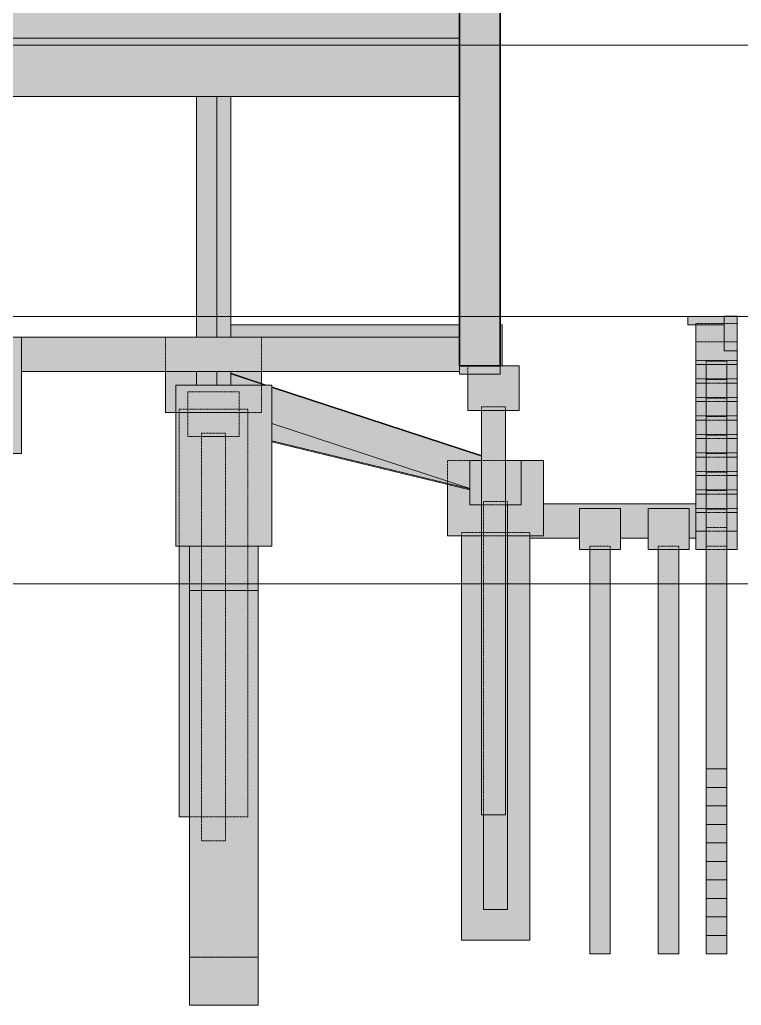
# Model space of a CAD drawing. Extents: x -2131 to 52870, y -3196 to 88043.
# Drawn here: x 37978 to 39030, y 78505 to 79943 of the extents above; entities that cross this region are included whole.
import ezdxf

# ---------------------------------------------------------------- set-up
doc = ezdxf.new("R2010")
doc.units = 0
doc.linetypes.add('Centro', pattern=[3.175, 0.635, -0.47625, 1.5875, -0.47625])
doc.linetypes.add('Traço', pattern=[0.635, 0.3175, -0.3175])
for name, color, linetype, lineweight in [('A-FLOR', 7, 'Continuous', 25), ('A-FLOR-LEVL', 7, 'Continuous', 9), ('S-BEAM', 7, 'Continuous', 25), ('S-COLS', 7, 'Continuous', 25), ('S-FNDN', 7, 'Continuous', 25), ('S-FNDN-HDLN', 7, 'Traço', 18)]:
    doc.layers.add(name, color=color, linetype=linetype, lineweight=lineweight)

# ---------------------------------------------------------------- blocks, each defined once
blk = doc.blocks.new('PED_BLRET-1EST_R01_2019 - 75x75x65-3763687-CT C 004 - CRT ESQ')
at = {"layer": 'S-FNDN-HDLN', "lineweight": 9}
for p, q in [((1714.1, 79378), (1749.1, 79378)), ((1714.1, 79373), (1714.1, 79378)), ((1749.1, 79373), (1714.1, 79373)), ((1749.1, 79378), (1749.1, 79373))]:
    blk.add_line(p, q, dxfattribs=at)
blk = doc.blocks.new('PED_BLRET-1EST_R01_2019_muro_ - 60x60x60-3843966-CT C 004 - CRT ESQ')
at = {"layer": 'S-FNDN-HDLN', "lineweight": 9}
for p, q in [((-2471.6, 79455), (-2441.6, 79455)), ((-2471.6, 79450), (-2471.6, 79455)), ((-2441.6, 79455), (-2441.6, 79450)), ((-2441.6, 79450), (-2471.6, 79450))]:
    blk.add_line(p, q, dxfattribs=at)
blk = doc.blocks.new('PED_BLRET-1EST_R01_2019 - 75x75x65-V8-CT C 004 - CRT ESQ')
at = {"layer": 'S-FNDN-HDLN', "lineweight": 9}
for p, q in [((1305.6, 79340), (1340.6, 79340)), ((1305.6, 79335), (1305.6, 79340)), ((1340.6, 79340), (1340.6, 79335)), ((1340.6, 79335), (1305.6, 79335))]:
    blk.add_line(p, q, dxfattribs=at)
blk = doc.blocks.new('PED_BLRET-1EST_EXCENTRICA_R01_2019 - 140x120x110-3841338-CT C 004 - CRT ESQ')
at = {"layer": 'S-FNDN-HDLN', "lineweight": 9}
for p, q in [((1273.172184, 79375.004), (1373.172184, 79375.004)), ((1273.172184, 79370.004), (1273.172184, 79375.004)), ((1373.172184, 79370.004), (1273.172184, 79370.004)), ((1373.172184, 79375.004), (1373.172184, 79370.004))]:
    blk.add_line(p, q, dxfattribs=at)
blk = doc.blocks.new('PED_BLRET-1EST_R01_2019_muro_ - 60x60x60-V20-CT C 004 - CRT ESQ')
at = {"layer": 'S-FNDN-HDLN', "lineweight": 9}
for p, q in [((2042.1, 79418), (2072.1, 79418)), ((2072.1, 79413), (2042.1, 79413))]:
    blk.add_line(p, q, dxfattribs=at)
blk = doc.blocks.new('PED_BLRET-1EST_R01_2019_muro_ - 60x60x60-V21-CT C 004 - CRT ESQ')
at = {"layer": 'S-FNDN-HDLN', "lineweight": 9}
for p, q in [((2042.1, 79337), (2072.1, 79337)), ((2072.1, 79332), (2042.1, 79332))]:
    blk.add_line(p, q, dxfattribs=at)
blk = doc.blocks.new('PED_BLRET-1EST_EXCENTRICA_R01_2019 - 120x140x110-3841340-CT C 004 - CRT ESQ')
at = {"layer": 'S-FNDN-HDLN', "lineweight": 9}
for p, q in [((1684.7, 79195), (1714.1, 79195)), ((1684.7, 79190), (1684.7, 79195)), ((1714.1, 79190), (1684.7, 79190)), ((1714.1, 79195), (1752.1, 79195)), ((1752.1, 79190), (1714.1, 79190)), ((1752.1, 79195), (1784.7, 79195)), ((1784.7, 79190), (1752.1, 79190)), ((1784.7, 79195), (1784.7, 79190))]:
    blk.add_line(p, q, dxfattribs=at)
blk = doc.blocks.new('PED_BLRET-1EST_R01_2019 - 75x75x65-V7-CT C 004 - CRT ESQ')
at = {"layer": 'S-FNDN-HDLN', "lineweight": 9}
for p, q in [((1717.1, 79240), (1749.1, 79240)), ((1717.1, 79235), (1717.1, 79240)), ((1749.1, 79240), (1752.1, 79240)), ((1752.1, 79240), (1752.1, 79235)), ((1749.1, 79235), (1717.1, 79235)), ((1752.1, 79235), (1749.1, 79235))]:
    blk.add_line(p, q, dxfattribs=at)

msp = doc.modelspace()

# ---------------------------------------------------------------- hatches: boundary and pattern name
at = {"layer": 'A-FLOR', "true_color": 0xc0c0c0}
for points in [[(39005.335, 79498.004), (39005.335, 79510.004), (38952.602, 79510.004), (38952.602, 79498.004), (39003.969, 79498.004)], [(38659.41, 79426.004), (38678.41, 79426.004), (38678.41, 79438.004), (38619.41, 79437.727), (38619.41, 79426.004), (38638.742, 79426.004)]]:
    msp.add_hatch(color=9, dxfattribs=at).paths.add_polyline_path(points, flags=0)
at = {"layer": 'S-BEAM', "true_color": 0xc0c0c0}
for points in [[(38225.171, 79916), (38619.41, 79916), (38619.41, 79976), (37926.916, 79976), (37926.927, 79916), (38173.474, 79916)], [(38225.171, 79831), (38619.41, 79831), (38619.41, 79916), (37926.927, 79916), (37926.927, 79831), (38173.474, 79831)], [(39024.335, 79510.004), (39024.335, 79510.545), (39005.335, 79510.545), (39005.335, 79510.004)], [(39005.335, 79460.004), (39024.335, 79460.004), (39024.335, 79510.004), (39005.335, 79510.004), (39005.335, 79498.004)], [(38285.417, 79480.004), (38619.41, 79480.004), (38619.41, 79498.004), (38285.417, 79498.004)], [(37980.266, 79430.004), (38619.41, 79430.004), (38619.41, 79480.004), (37980.266, 79480.004)], [(38337.791, 79410.004), (38285.417, 79427.178), (38285.417, 79426.271), (38335.025, 79410.004)], [(38314.068, 79410.004), (38335.025, 79410.004), (38285.417, 79426.271), (38285.417, 79410.004)], [(38651.41, 79306.256), (38651.41, 79307.163), (38345.417, 79407.503), (38345.417, 79406.596), (38638.742, 79310.41)], [(38634.417, 79259.263), (38634.417, 79300.004), (38651.41, 79300.004), (38651.41, 79306.256), (38345.417, 79406.596), (38345.417, 79354.031), (38609.654, 79267.383)], [(38634.417, 79258.494), (38634.417, 79259.263), (38345.417, 79354.031), (38345.417, 79328.725), (38631.255, 79259.263)], [(38634.417, 79257.094), (38634.417, 79258.494), (38345.417, 79328.725), (38345.417, 79327.324), (38625.491, 79259.263)], [(38894.351, 79186.494), (38894.351, 79230.004), (38954.351, 79230.004), (38954.351, 79186.494), (38964.335, 79186.494), (38964.335, 79236.494), (38741.98, 79236.494), (38741.98, 79190.004), (38721.98, 79190.004), (38721.98, 79186.494), (38794.333, 79186.494), (38794.333, 79230.004), (38854.333, 79230.004), (38854.333, 79186.494)]]:
    msp.add_hatch(color=9, dxfattribs=at).paths.add_polyline_path(points, flags=0)
at = {"layer": 'S-COLS', "true_color": 0xc0c0c0}
for points in [[(38678.41, 79438.004), (38678.41, 79983), (38619.41, 79983), (38619.41, 79438.004), (38638.742, 79438.004)], [(38285.417, 79510.004), (38285.5, 79510.135), (38285.417, 79532.123)], [(38678.41, 79438.004), (38681.358, 79438.004), (38681.358, 79498.004), (38678.41, 79498.004), (38678.41, 79443.876)]]:
    msp.add_hatch(color=9, dxfattribs=at).paths.add_polyline_path(points, flags=0)
h = msp.add_hatch(color=9, dxfattribs=at)
h.paths.add_polyline_path([(38235.414, 79410.004), (38265.417, 79410.004), (38265.417, 79430.004), (38235.414, 79430.004)], flags=0)
h.paths.add_polyline_path([(38265.417, 79480.004), (38265.417, 79831), (38235.414, 79831), (38235.5, 79480.004), (38262.11, 79480.004)], flags=0)
h = msp.add_hatch(color=9, dxfattribs=at)
h.paths.add_polyline_path([(38285.417, 79410.004), (38285.417, 79430.004), (38265.417, 79430.004), (38265.417, 79410.004), (38276.867, 79410.004)], flags=0)
h.paths.add_polyline_path([(38266.417, 79480.004), (38285.417, 79480.004), (38285.417, 79831), (38265.417, 79831), (38265.417, 79480.004), (38266.416, 79480.004)], flags=0)
at = {"layer": 'S-COLS', "true_color": 0xff8040}
for points in [[(38285.417, 79498.004), (38285.504, 79498.004), (38285.417, 79510.004)], [(38235.379, 79480.004), (38235.414, 79480.004), (38235.379, 79482.004)]]:
    msp.add_hatch(color=11, dxfattribs=at).paths.add_polyline_path(points, flags=0)
at = {"layer": 'S-FNDN', "true_color": 0xc0c0c0}
for points in [[(39024.335, 79440.004), (39024.335, 79460.004), (39005.335, 79460.004), (39005.335, 79498.004), (38964.335, 79498.004), (38964.335, 79440.004), (39015.498, 79440.004)], [(37850.266, 79310.004), (37980.266, 79310.004), (37980.266, 79480.004), (37850.266, 79480.004), (37850.266, 79355.63)], [(38690.438, 79373.004), (38706.41, 79373.004), (38706.41, 79438.004), (38678.41, 79438.004), (38678.41, 79426.004), (38631.41, 79426.004), (38631.41, 79373.004), (38664.59, 79373.004)], [(38979.335, 78850.004), (39009.335, 78850.004), (39009.335, 79440.004), (38979.335, 79440.004), (38979.335, 78870.273)], [(38225.171, 79175.004), (38345.417, 79175.004), (38345.417, 79410.004), (38205.417, 79410.004), (38205.417, 79175.004)], [(38651.41, 78783.004), (38686.41, 78783.004), (38686.41, 79373.004), (38651.41, 79373.004), (38651.41, 78826.149)], [(38654.417, 78645.004), (38689.417, 78645.004), (38689.417, 79235.004), (38686.41, 79235.004), (38686.41, 78783.004), (38654.417, 78783.004), (38654.417, 78649.656)], [(38854.333, 79170.004), (38854.333, 79230.004), (38794.333, 79230.004), (38794.333, 79170.004)], [(38897.224, 79170.004), (38954.351, 79170.004), (38954.351, 79230.004), (38894.351, 79230.004), (38894.351, 79170.004)], [(38621.98, 78600.004), (38721.98, 78600.004), (38721.98, 79190.004), (38689.417, 79190.004), (38689.417, 78645.004), (38654.417, 78645.004), (38654.417, 78783.004), (38651.41, 78783.004), (38651.41, 79190.004), (38621.98, 79190.004), (38621.98, 78649.656)], [(38210.441, 78780.004), (38225.417, 78780.004), (38225.086, 79175.004), (38210.441, 79175.004), (38210.441, 78826.149)], [(38251.019, 79110.004), (38275.417, 79110.004), (38275.417, 79175.004), (38225.417, 79175.004), (38225.417, 79110.004), (38246.028, 79110.004)], [(38316.438, 79110.004), (38325.417, 79110.004), (38325.417, 79175.004), (38275.417, 79175.004), (38275.417, 79110.004), (38316.376, 79110.004)], [(38809.333, 78580.004), (38839.333, 78580.004), (38839.333, 79170.004), (38809.333, 79170.004), (38809.333, 78649.656)], [(38909.351, 78580.004), (38939.351, 78580.004), (38939.351, 79170.004), (38909.351, 79170.004), (38909.351, 78649.656)], [(38225.417, 78505.004), (38275.417, 78505.004), (38275.417, 79110.004), (38225.417, 79110.004), (38225.417, 78517.286)], [(38275.417, 78505.004), (38325.417, 78505.004), (38325.417, 79110.004), (38275.417, 79110.004), (38275.417, 78517.286)], [(38979.335, 78823.005), (39009.335, 78823.005), (39009.312, 78850.004), (38979.335, 78850.004), (38979.335, 78826.149)], [(39001.835, 78796.006), (39009.335, 78796.006), (39009.312, 78823.005), (38979.335, 78823.005), (38979.335, 78796.006), (39000.616, 78796.006)], [(38979.335, 78769.007), (39009.335, 78769.007), (39009.312, 78796.006), (38979.335, 78796.006), (38979.335, 78782.026)], [(39001.835, 78742.008), (39009.335, 78742.008), (39009.312, 78769.007), (38979.335, 78769.007), (38979.335, 78742.008), (39000.616, 78742.008)], [(38979.335, 78715.004), (39009.335, 78715.004), (39009.312, 78742.008), (38979.335, 78742.008), (38979.335, 78737.902)], [(38979.335, 78688.01), (39009.335, 78688.01), (39009.312, 78715.004), (38979.335, 78715.004), (38979.335, 78693.779)], [(39001.835, 78660.994), (39009.335, 78660.994), (39009.312, 78688.01), (38979.335, 78688.01), (38979.335, 78660.994), (39000.616, 78660.994)], [(38979.335, 78634.012), (39009.335, 78634.012), (39009.312, 78660.994), (38979.335, 78660.994), (38979.335, 78649.656)], [(39001.835, 78607.001), (39009.335, 78607.001), (39009.312, 78634.012), (38979.335, 78634.012), (38979.335, 78607.001), (39000.616, 78607.001)], [(39001.835, 78580.004), (39009.335, 78580.004), (39009.312, 78607.001), (38979.335, 78607.001), (38979.335, 78580.004), (39000.616, 78580.004)]]:
    msp.add_hatch(color=9, dxfattribs=at).paths.add_polyline_path(points, flags=0)
h = msp.add_hatch(color=9, dxfattribs=at)
h.paths.add_polyline_path([(38205.417, 79370.004), (38205.417, 79410.004), (38235.414, 79410.004), (38235.414, 79430.004), (38190.441, 79430.004), (38190.441, 79370.004)], flags=0)
h.paths.add_polyline_path([(38330.441, 79412.414), (38330.441, 79430.004), (38285.417, 79430.004), (38285.417, 79427.178), (38310.39, 79418.989)], flags=0)
h = msp.add_hatch(color=9, dxfattribs=at)
h.paths.add_polyline_path([(39024.335, 79413.005), (39024.335, 79440.004), (39009.335, 79440.004), (39009.335, 79413.005), (39015.391, 79413.005)], flags=0)
h.paths.add_polyline_path([(38974.768, 79413.005), (38979.335, 79413.005), (38979.335, 79440.004), (38964.335, 79440.004), (38964.335, 79413.005)], flags=0)
h = msp.add_hatch(color=9, dxfattribs=at)
h.paths.add_polyline_path([(39024.335, 79386.006), (39024.335, 79413.005), (39009.335, 79413.005), (39009.335, 79386.006), (39015.285, 79386.006)], flags=0)
h.paths.add_polyline_path([(38974.768, 79386.006), (38979.335, 79386.006), (38979.335, 79413.005), (38964.335, 79413.005), (38964.335, 79386.006)], flags=0)
h = msp.add_hatch(color=9, dxfattribs=at)
h.paths.add_polyline_path([(39024.335, 79359.007), (39024.335, 79386.006), (39009.335, 79386.006), (39009.335, 79359.007), (39015.18, 79359.007)], flags=0)
h.paths.add_polyline_path([(38974.768, 79359.007), (38979.335, 79359.007), (38979.335, 79386.006), (38964.335, 79386.006), (38964.335, 79359.007)], flags=0)
h = msp.add_hatch(color=9, dxfattribs=at)
h.paths.add_polyline_path([(38974.768, 79332.008), (38979.335, 79332.008), (38979.335, 79359.007), (38964.335, 79359.007), (38964.335, 79332.008)], flags=0)
h.paths.add_polyline_path([(39024.335, 79332.008), (39024.335, 79359.007), (39009.335, 79359.007), (39009.335, 79332.008), (39015.076, 79332.008)], flags=0)
h = msp.add_hatch(color=9, dxfattribs=at)
h.paths.add_polyline_path([(38964.335, 79305.004), (38979.335, 79305.004), (38979.335, 79332.008), (38964.335, 79332.008), (38964.335, 79311.506)], flags=0)
h.paths.add_polyline_path([(39024.335, 79305.004), (39024.335, 79332.008), (39009.335, 79332.008), (39009.335, 79305.004), (39014.96, 79305.004)], flags=0)
h = msp.add_hatch(color=9, dxfattribs=at)
h.paths.add_polyline_path([(38690.438, 79190.004), (38741.98, 79190.004), (38741.98, 79300.004), (38709.417, 79300.004), (38709.417, 79235.004), (38689.417, 79235.004), (38689.417, 79190.004)], flags=0)
h.paths.add_polyline_path([(38634.417, 79190.004), (38651.41, 79190.004), (38651.41, 79235.004), (38634.417, 79235.004), (38634.417, 79257.094), (38601.98, 79264.976), (38601.98, 79190.004)], flags=0)
h = msp.add_hatch(color=9, dxfattribs=at)
h.paths.add_polyline_path([(38634.417, 79235.004), (38651.41, 79235.004), (38651.41, 79300.004), (38634.417, 79300.004), (38634.417, 79252.125)], flags=0)
h.paths.add_polyline_path([(38709.417, 79235.004), (38709.417, 79300.004), (38686.41, 79300.004), (38686.41, 79235.004), (38690.438, 79235.004)], flags=0)
h = msp.add_hatch(color=9, dxfattribs=at)
h.paths.add_polyline_path([(39024.335, 79278.01), (39024.335, 79305.004), (39009.335, 79305.004), (39009.335, 79278.01), (39014.898, 79278.01)], flags=0)
h.paths.add_polyline_path([(38974.768, 79278.01), (38979.335, 79278.01), (38979.335, 79305.004), (38964.335, 79305.004), (38964.335, 79278.01)], flags=0)
h = msp.add_hatch(color=9, dxfattribs=at)
h.paths.add_polyline_path([(39024.335, 79250.994), (39024.335, 79278.01), (39009.335, 79278.01), (39009.335, 79250.994), (39014.835, 79250.994)], flags=0)
h.paths.add_polyline_path([(38974.768, 79250.994), (38979.335, 79250.994), (38979.335, 79278.01), (38964.335, 79278.01), (38964.335, 79250.994)], flags=0)
h = msp.add_hatch(color=9, dxfattribs=at)
h.paths.add_polyline_path([(39024.335, 79224.012), (39024.335, 79250.994), (39009.335, 79250.994), (39009.335, 79224.012), (39014.835, 79224.012)], flags=0)
h.paths.add_polyline_path([(38964.335, 79224.012), (38979.335, 79224.012), (38979.335, 79250.994), (38964.335, 79250.994), (38964.335, 79231.075)], flags=0)
h = msp.add_hatch(color=9, dxfattribs=at)
h.paths.add_polyline_path([(39014.551, 79197.001), (39024.335, 79197.001), (39024.335, 79224.012), (39009.335, 79224.012), (39009.335, 79197.001)], flags=0)
h.paths.add_polyline_path([(38964.335, 79197.001), (38979.335, 79197.001), (38979.335, 79224.012), (38964.335, 79224.012), (38964.335, 79222.822)], flags=0)
h = msp.add_hatch(color=9, dxfattribs=at)
h.paths.add_polyline_path([(39009.335, 79170.004), (39024.335, 79170.004), (39024.335, 79197.001), (39009.335, 79197.001), (39009.335, 79179.136)], flags=0)
h.paths.add_polyline_path([(38974.768, 79170.004), (38979.335, 79170.004), (38979.335, 79197.001), (38964.335, 79197.001), (38964.335, 79170.004)], flags=0)

# ---------------------------------------------------------------- linework, layer by layer
at = {"layer": 'A-FLOR', "lineweight": 9}
for p, q in [((38952.602, 79510.004), (39005.335, 79510.004)), ((38952.602, 79510.004), (38952.602, 79498.004)), ((39005.335, 79510.004), (39005.335, 79498.004)), ((39005.335, 79498.004), (38952.602, 79498.004)), ((38619.41, 79438.004), (38678.41, 79438.004)), ((38619.41, 79438.004), (38619.41, 79426.004)), ((38678.41, 79438.004), (38678.41, 79426.004)), ((38678.41, 79426.004), (38619.41, 79426.004))]:
    msp.add_line(p, q, dxfattribs=at)
at = {"layer": 'A-FLOR-LEVL', "linetype": 'Centro'}
for p, q in [((34691.966, 79906), (39504.639, 79906)), ((34691.966, 79510.004), (39504.639, 79510.004)), ((34691.966, 79120.001), (39504.639, 79120.001))]:
    msp.add_line(p, q, dxfattribs=at)
at = {"layer": 'S-BEAM', "lineweight": 9}
for p, q in [((38619.41, 79916), (38619.41, 79976)), ((37926.916, 79916), (38619.41, 79916)), ((37926.927, 79831), (38619.41, 79831)), ((39005.335, 79510.545), (39024.335, 79510.545)), ((39005.335, 79510.004), (39005.335, 79510.545)), ((39024.335, 79510.004), (39005.335, 79510.004)), ((39024.335, 79510.545), (39024.335, 79510.004)), ((39024.335, 79460.004), (39024.335, 79510.004)), ((38285.417, 79498.004), (38619.41, 79498.004)), ((38681.358, 79498.004), (38681.417, 79498.004)), ((38681.417, 79498.004), (38681.417, 79448.004)), ((39005.335, 79498.004), (39005.335, 79460.004)), ((37980.266, 79480.004), (38619.41, 79480.004)), ((39005.335, 79460.004), (39024.335, 79460.004)), ((38681.417, 79448.004), (38681.358, 79448.004)), ((37980.266, 79430.004), (38619.41, 79430.004)), ((38337.791, 79410.004), (38285.417, 79427.178)), ((38285.417, 79426.271), (38335.025, 79410.004)), ((38651.477, 79307.141), (38345.417, 79407.503)), ((38345.417, 79406.596), (38651.478, 79306.234)), ((38345.417, 79354.031), (38634.417, 79259.263)), ((38345.417, 79328.725), (38634.417, 79258.494)), ((38345.417, 79327.324), (38634.417, 79257.094)), ((38741.98, 79236.494), (38964.335, 79236.494)), ((38721.977, 79186.494), (38794.333, 79186.494)), ((38854.333, 79186.494), (38894.351, 79186.494)), ((38954.351, 79186.494), (38964.335, 79186.494))]:
    msp.add_line(p, q, dxfattribs=at)
at = {"layer": 'S-COLS', "color": 66, "lineweight": 35, "true_color": 0x578d05}
for p, q in [((38619.41, 79983), (38619.41, 79438.004)), ((38678.41, 79983), (38678.41, 79438.004)), ((38678.41, 79438.004), (38619.41, 79438.004))]:
    msp.add_line(p, q, dxfattribs=at)
at = {"layer": 'S-COLS', "lineweight": 9}
for p, q in [((38235.414, 79831), (38235.414, 79480.004)), ((38265.417, 79831), (38265.417, 79480.004)), ((38285.417, 79831), (38285.417, 79480.004)), ((38285.5, 79831), (38285.5, 79510.004)), ((38285.564, 79498.004), (38285.564, 79831)), ((38235.379, 79510.004), (38235.379, 79480.004)), ((38235.414, 79510.004), (38235.414, 79480.004)), ((38265.417, 79510.004), (38235.414, 79510.004)), ((38285.504, 79510.004), (38285.504, 79498.004)), ((38681.358, 79498.004), (38678.41, 79498.004)), ((38681.358, 79498.004), (38681.358, 79438.004)), ((38681.417, 79448.004), (38681.417, 79438.004)), ((38235.414, 79430.004), (38235.414, 79410.004)), ((38265.417, 79430.004), (38265.417, 79410.004)), ((38285.417, 79430.004), (38285.417, 79410.004))]:
    msp.add_line(p, q, dxfattribs=at)
at = {"layer": 'S-FNDN', "lineweight": 9}
for p, q in [((38964.335, 79440.004), (38964.335, 79498.004)), ((37850.266, 79480.004), (37980.266, 79480.004)), ((37980.266, 79310.004), (37980.266, 79480.004)), ((39024.335, 79440.004), (39024.335, 79460.004)), ((38190.441, 79370.004), (38190.441, 79430.004)), ((38330.441, 79412.414), (38330.441, 79430.004)), ((38678.41, 79438.004), (38706.41, 79438.004)), ((38706.41, 79373.004), (38706.41, 79438.004)), ((39024.335, 79440.004), (38964.335, 79440.004)), ((38964.335, 79413.005), (38964.335, 79440.004)), ((38979.335, 79440.004), (38979.335, 78850.004)), ((39009.335, 78850.004), (39009.335, 79440.004)), ((39024.335, 79413.005), (39024.335, 79440.004)), ((38631.41, 79373.004), (38631.41, 79426.004)), ((38979.359, 79413.005), (38964.335, 79413.005)), ((38964.335, 79386.006), (38964.335, 79413.005)), ((39024.335, 79413.005), (39009.335, 79413.005)), ((39024.335, 79386.006), (39024.335, 79413.005)), ((38205.417, 79410.004), (38345.417, 79410.004)), ((38205.417, 79175.004), (38205.417, 79410.004)), ((38345.417, 79175.004), (38345.417, 79410.004)), ((38979.359, 79386.006), (38964.335, 79386.006)), ((38964.335, 79359.007), (38964.335, 79386.006)), ((39024.335, 79386.006), (39009.335, 79386.006)), ((39024.335, 79359.007), (39024.335, 79386.006)), ((38205.417, 79370.004), (38190.441, 79370.004)), ((38706.41, 79373.004), (38631.41, 79373.004)), ((38651.41, 79372.999), (38651.41, 78783.004)), ((38686.41, 78783.004), (38686.41, 79372.999)), ((38979.359, 79359.007), (38964.335, 79359.007)), ((38964.335, 79332.008), (38964.335, 79359.007)), ((39024.335, 79359.007), (39009.335, 79359.007)), ((39024.335, 79332.008), (39024.335, 79359.007)), ((38979.335, 79332.008), (38964.335, 79332.008)), ((38964.335, 79305.004), (38964.335, 79332.008)), ((39024.335, 79332.008), (39009.335, 79332.008)), ((39024.335, 79305.004), (39024.335, 79332.008)), ((37980.266, 79310.004), (37850.266, 79310.004)), ((38634.417, 79300.004), (38651.484, 79300.004)), ((38634.417, 79235.004), (38634.417, 79300.004)), ((38686.41, 79300.004), (38709.417, 79300.004)), ((38709.417, 79300.004), (38741.98, 79300.004)), ((38709.417, 79235.004), (38709.417, 79300.004)), ((38741.98, 79190.004), (38741.98, 79300.004)), ((38979.335, 79305.004), (38964.335, 79305.004)), ((38964.335, 79278.01), (38964.335, 79305.004)), ((39024.335, 79305.004), (39009.335, 79305.004)), ((39024.335, 79278.01), (39024.335, 79305.004)), ((38979.335, 79278.01), (38964.335, 79278.01)), ((38964.335, 79250.994), (38964.335, 79278.01)), ((39024.335, 79278.01), (39009.335, 79278.01)), ((39024.335, 79250.994), (39024.335, 79278.01)), ((38601.98, 79190.004), (38601.98, 79264.976)), ((38979.335, 79250.994), (38964.335, 79250.994)), ((38964.335, 79224.012), (38964.335, 79250.994)), ((39024.335, 79250.994), (39009.335, 79250.994)), ((39024.335, 79224.012), (39024.335, 79250.994)), ((38651.41, 79235.004), (38634.417, 79235.004)), ((38709.417, 79235.004), (38686.41, 79235.004)), ((38689.417, 78645.004), (38689.417, 79234.999)), ((38794.333, 79230.004), (38854.333, 79230.004)), ((38794.333, 79170.004), (38794.333, 79230.004)), ((38854.333, 79170.004), (38854.333, 79230.004)), ((38894.351, 79230.004), (38954.351, 79230.004)), ((38894.351, 79170.004), (38894.351, 79230.004)), ((38954.351, 79170.004), (38954.351, 79230.004)), ((38979.335, 79224.012), (38964.335, 79224.012)), ((38964.335, 79197.001), (38964.335, 79224.012)), ((39024.335, 79224.012), (39009.335, 79224.012)), ((39024.335, 79197.001), (39024.335, 79224.012)), ((38979.335, 79197.001), (38964.335, 79197.001)), ((38964.335, 79170.004), (38964.335, 79197.001)), ((39024.335, 79197.001), (39009.335, 79197.001)), ((39024.335, 79170.004), (39024.335, 79197.001)), ((38651.41, 79190.004), (38601.98, 79190.004)), ((38621.98, 79189.999), (38621.98, 78600.004)), ((38741.98, 79190.004), (38689.417, 79190.004)), ((38721.98, 78600.004), (38721.98, 79189.999)), ((38345.417, 79175.004), (38205.417, 79175.004)), ((38210.441, 79175.004), (38210.441, 78780.004)), ((38225.417, 79175.004), (38225.417, 79110.004)), ((38325.417, 79110.004), (38325.417, 79175.004)), ((38854.333, 79170.004), (38794.333, 79170.004)), ((38809.333, 79170.004), (38809.333, 78580.004)), ((38839.333, 78580.004), (38839.333, 79170.004)), ((38954.351, 79170.004), (38894.351, 79170.004)), ((38909.351, 79170.004), (38909.351, 78580.004)), ((38939.351, 78580.004), (38939.351, 79170.004)), ((38979.335, 79170.004), (38964.335, 79170.004)), ((39024.335, 79170.004), (39009.335, 79170.004)), ((38225.417, 79110.004), (38225.417, 78505.004)), ((38225.417, 79110.004), (38275.417, 79110.004)), ((38275.417, 79110.004), (38325.417, 79110.004)), ((38325.417, 78505.004), (38325.417, 79110.004)), ((39009.335, 78850.004), (38979.335, 78850.004)), ((38979.335, 78850.004), (38979.335, 78823.005)), ((39009.335, 78823.005), (39009.335, 78850.004)), ((39009.335, 78823.005), (38979.335, 78823.005)), ((38979.335, 78823.005), (38979.335, 78796.006)), ((39009.335, 78796.006), (39009.335, 78823.005)), ((39009.335, 78796.006), (38979.335, 78796.006)), ((38979.335, 78796.006), (38979.335, 78769.007)), ((39009.335, 78769.007), (39009.335, 78796.006)), ((38225.165, 78780.004), (38210.441, 78780.004)), ((38686.41, 78783.004), (38651.41, 78783.004)), ((38654.417, 78783.004), (38654.417, 78645.004)), ((39009.335, 78769.007), (38979.335, 78769.007)), ((38979.335, 78769.007), (38979.335, 78742.008)), ((39009.335, 78742.008), (39009.335, 78769.007)), ((39009.335, 78742.008), (38979.335, 78742.008)), ((38979.335, 78742.008), (38979.335, 78715.004)), ((39009.335, 78715.004), (39009.335, 78742.008)), ((39009.335, 78715.004), (38979.335, 78715.004)), ((38979.335, 78715.004), (38979.335, 78688.01)), ((39009.335, 78688.01), (39009.335, 78715.004)), ((39009.335, 78688.01), (38979.335, 78688.01)), ((38979.335, 78688.01), (38979.335, 78660.994)), ((39009.335, 78660.994), (39009.335, 78688.01)), ((39009.335, 78660.994), (38979.335, 78660.994)), ((38979.335, 78660.994), (38979.335, 78634.012)), ((39009.335, 78634.012), (39009.335, 78660.994)), ((38689.417, 78645.004), (38654.417, 78645.004)), ((39009.335, 78634.012), (38979.335, 78634.012)), ((38979.335, 78634.012), (38979.335, 78607.001)), ((39009.335, 78607.001), (39009.335, 78634.012)), ((39009.335, 78607.001), (38979.335, 78607.001)), ((38979.335, 78607.001), (38979.335, 78580.004)), ((39009.335, 78580.004), (39009.335, 78607.001)), ((38721.98, 78600.004), (38621.98, 78600.004)), ((38839.333, 78580.004), (38809.333, 78580.004)), ((38939.351, 78580.004), (38909.351, 78580.004)), ((39009.335, 78580.004), (38979.335, 78580.004)), ((38275.417, 78505.004), (38225.417, 78505.004)), ((38325.417, 78505.004), (38275.417, 78505.004))]:
    msp.add_line(p, q, dxfattribs=at)
at = {"layer": 'S-FNDN-HDLN', "lineweight": 9}
for p, q in [((38964.335, 79500.004), (39005.335, 79500.004)), ((38964.335, 79498.009), (38964.335, 79500.004)), ((39005.335, 79500.004), (39024.335, 79500.004)), ((38190.441, 79430.009), (38190.441, 79480.004)), ((38330.441, 79430.009), (38330.441, 79480.004)), ((38964.335, 79473.005), (39005.335, 79473.005)), ((39005.335, 79473.005), (39024.335, 79473.005)), ((38964.335, 79446.006), (39005.335, 79446.006)), ((39005.335, 79446.006), (39024.335, 79446.006)), ((38631.41, 79426.009), (38631.41, 79438.004)), ((38330.441, 79370.004), (38330.441, 79412.409)), ((38964.335, 79419.007), (39005.335, 79419.007)), ((39009.33, 79413.005), (38979.364, 79413.005)), ((39005.335, 79419.007), (39024.335, 79419.007)), ((38222.914, 79400.004), (38266.416, 79400.004)), ((38222.914, 79335.004), (38222.914, 79400.004)), ((38266.416, 79400.004), (38285.416, 79400.004)), ((38285.416, 79400.004), (38297.914, 79400.004)), ((38297.914, 79335.004), (38297.914, 79400.004)), ((38964.335, 79392.008), (39005.335, 79392.008)), ((39009.33, 79386.006), (38979.364, 79386.006)), ((39005.335, 79392.008), (39024.335, 79392.008)), ((38330.441, 79370.004), (38205.422, 79370.004)), ((38210.441, 79369.999), (38210.441, 79175.009)), ((38310.441, 78780.004), (38310.441, 79369.999)), ((38964.335, 79365.004), (39005.335, 79365.004)), ((39009.33, 79359.007), (38979.364, 79359.007)), ((39005.335, 79365.004), (39024.335, 79365.004)), ((38297.914, 79335.004), (38222.914, 79335.004)), ((38242.914, 79335.004), (38242.914, 78745.004)), ((38277.914, 78745.004), (38277.914, 79335.004)), ((38964.335, 79338.01), (39005.335, 79338.01)), ((39009.33, 79332.008), (38979.34, 79332.008)), ((39005.335, 79338.01), (39024.335, 79338.01)), ((38601.98, 79300.004), (38634.412, 79300.004)), ((38601.98, 79264.981), (38601.98, 79300.004)), ((38651.489, 79300.004), (38686.405, 79300.004)), ((38964.335, 79310.994), (39005.335, 79310.994)), ((39009.33, 79305.004), (38979.34, 79305.004)), ((39005.335, 79310.994), (39024.335, 79310.994)), ((38964.335, 79284.012), (39005.335, 79284.012)), ((39005.335, 79284.012), (39024.335, 79284.012)), ((39009.33, 79278.01), (38979.34, 79278.01)), ((38964.335, 79257.001), (39005.335, 79257.001)), ((39005.335, 79257.001), (39024.335, 79257.001)), ((39009.33, 79250.994), (38979.34, 79250.994)), ((38686.405, 79235.004), (38651.415, 79235.004)), ((38654.417, 79234.999), (38654.417, 78783.009)), ((38964.335, 79230.004), (39005.335, 79230.004)), ((39005.335, 79230.004), (39024.335, 79230.004)), ((39009.33, 79224.012), (38979.34, 79224.012)), ((39009.33, 79197.001), (38979.34, 79197.001)), ((38689.412, 79190.004), (38651.415, 79190.004)), ((39009.33, 79170.004), (38979.34, 79170.004)), ((38310.441, 78780.004), (38225.168, 78780.004)), ((38277.914, 78745.004), (38242.914, 78745.004)), ((38275.417, 78575.004), (38225.417, 78575.004)), ((38225.417, 78575.004), (38275.417, 78575.004)), ((38275.417, 78575.004), (38325.417, 78575.004)), ((38325.417, 78575.004), (38275.417, 78575.004))]:
    msp.add_line(p, q, dxfattribs=at)

# ---------------------------------------------------------------- block references
at = {"layer": 'S-FNDN', "linetype": 'Traço', "lineweight": 9}
for name, p in [('PED_BLRET-1EST_R01_2019_muro_ - 60x60x60-3843966-CT C 004 - CRT ESQ', (41450.901, -10)), ('PED_BLRET-1EST_R01_2019_muro_ - 60x60x60-V20-CT C 004 - CRT ESQ', (36937.269, 0)), ('PED_BLRET-1EST_R01_2019_muro_ - 60x60x60-V20-CT C 004 - CRT ESQ', (36937.269, -26.999)), ('PED_BLRET-1EST_EXCENTRICA_R01_2019 - 140x120x110-3841338-CT C 004 - CRT ESQ', (36937.269, 0)), ('PED_BLRET-1EST_R01_2019 - 75x75x65-3763687-CT C 004 - CRT ESQ', (36937.269, 0)), ('PED_BLRET-1EST_R01_2019_muro_ - 60x60x60-V20-CT C 004 - CRT ESQ', (36937.269, -53.998)), ('PED_BLRET-1EST_R01_2019 - 75x75x65-V8-CT C 004 - CRT ESQ', (36937.269, 0)), ('PED_BLRET-1EST_R01_2019_muro_ - 60x60x60-V21-CT C 004 - CRT ESQ', (36937.269, 0)), ('PED_BLRET-1EST_R01_2019_muro_ - 60x60x60-V21-CT C 004 - CRT ESQ', (36937.269, -27.004)), ('PED_BLRET-1EST_R01_2019_muro_ - 60x60x60-V21-CT C 004 - CRT ESQ', (36937.269, -53.998)), ('PED_BLRET-1EST_R01_2019_muro_ - 60x60x60-V21-CT C 004 - CRT ESQ', (36937.269, -81.014)), ('PED_BLRET-1EST_R01_2019 - 75x75x65-V7-CT C 004 - CRT ESQ', (36937.269, 0)), ('PED_BLRET-1EST_R01_2019_muro_ - 60x60x60-V21-CT C 004 - CRT ESQ', (36937.269, -107.996)), ('PED_BLRET-1EST_R01_2019_muro_ - 60x60x60-V21-CT C 004 - CRT ESQ', (36937.269, -135.007)), ('PED_BLRET-1EST_EXCENTRICA_R01_2019 - 120x140x110-3841340-CT C 004 - CRT ESQ', (36937.269, 0)), ('PED_BLRET-1EST_R01_2019_muro_ - 60x60x60-3843966-CT C 004 - CRT ESQ', (41280.898, -280)), ('PED_BLRET-1EST_R01_2019_muro_ - 60x60x60-3843966-CT C 004 - CRT ESQ', (41380.916, -280)), ('PED_BLRET-1EST_R01_2019_muro_ - 60x60x60-V21-CT C 004 - CRT ESQ', (36937.269, -162.004))]:
    msp.add_blockref(name, p, dxfattribs=at)

doc.saveas('drawing.dxf')
